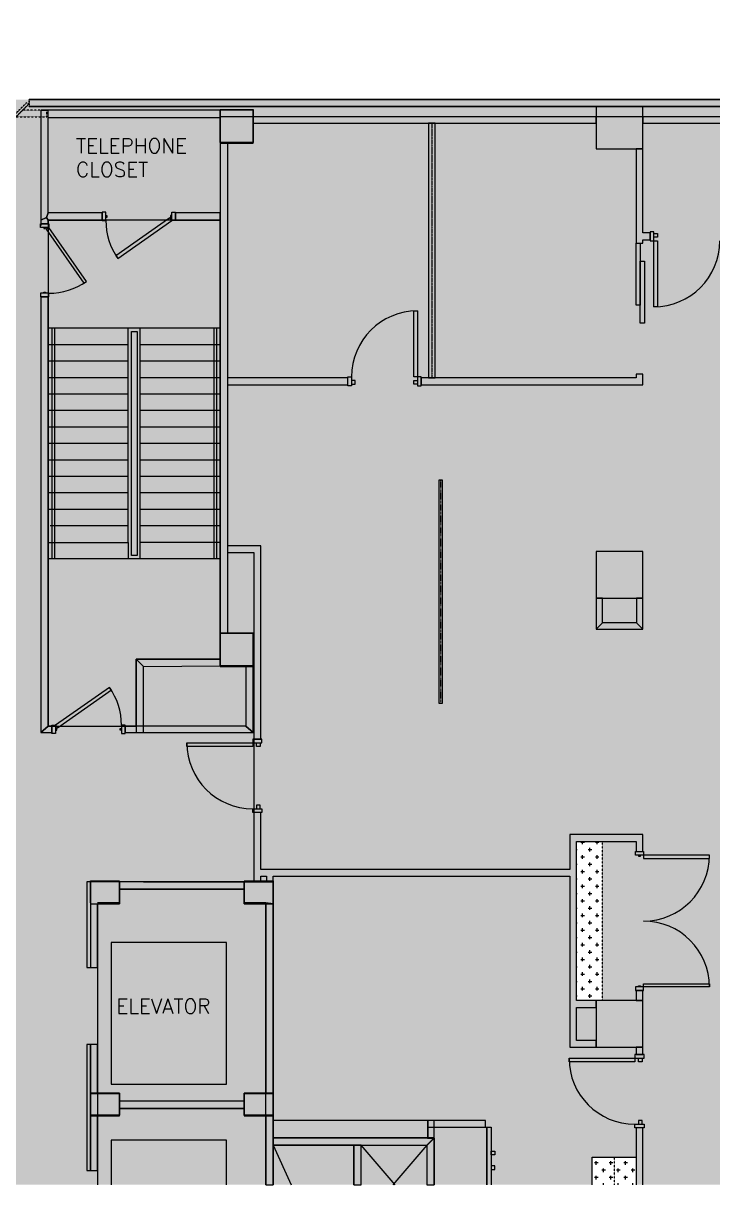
# Model space of a CAD drawing. Header units: inches. Extents: x 628 to 2872, y -380 to 1753.
# Drawn here: x 2174 to 2551, y 665 to 1300 of the extents above; entities that cross this region are included whole.
import ezdxf

# ---------------------------------------------------------------- set-up
doc = ezdxf.new("R2010")
doc.units = ezdxf.units.IN
doc.header["$MEASUREMENT"] = 0
for name, pattern in [('Demolished', [0.1875, 0.125, -0.0625]), ('IMPORT-4694_52_AR$0$FENCELINE2 _2_', [1.16, 0.2, -0.08, 0, -0.08, 0.8, 0]), ('IMPORT-4694_52_AR$0$HIDDEN2 _2_', [0.15, 0.1, -0.05]), ('IMPORT-4694_52_AR$0$HIDDEN4', [0.09375, 0.0625, -0.03125]), ('IMPORT-PHANTOM4 _3_', [0.5, 0.25, -0.05, 0.05, -0.05, 0.05, -0.05])]:
    doc.linetypes.add(name, pattern=pattern)
for name, color, linetype, lineweight in [('4694_52_AR$0$A-Door-Neww', 7, 'Continuous', 9), ('4694_52_AR$0$A-Flor-Appl', 7, 'Continuous', 9), ('4694_52_AR$0$A-Flor-Case-Neww', 7, 'Continuous', 9), ('4694_52_AR$0$A-Flor-Case-Patt', 7, 'Continuous', 9), ('4694_52_AR$0$A-Wall-Demo', 7, 'IMPORT-4694_52_AR$0$HIDDEN4', 9), ('4694_52_AR$0$A-Wall-Exst', 7, 'Continuous', 9), ('4694_52_AR$0$A-Wall-Neww', 7, 'Continuous', 9), ('4694_52_AR$0$A-Wall-Patt', 7, 'Continuous', 9), ('4694_52_BB$0$A-Door-Exst', 7, 'Continuous', 9), ('4694_52_BB$0$A-Wall-Exst', 7, 'Continuous', 9), ('4694_52_BB$0$A-Wall-Patt', 7, 'Continuous', 9), ('4694_52_BB$0$BHT', 7, 'Continuous', 9), ('4694_52_BB$0$BPT', 7, 'Continuous', 9), ('4694_52_BB$0$BTX', 7, 'Continuous', 9), ('4694_52_BB$0$T-DRWG-BLCK__1', 7, 'Continuous', 9), ('9t floor LINKED_dwg', 8, 'Continuous', 9), ('A-DETL-GENF', 92, 'Continuous', 9), ('A-DOOR', 31, 'Demolished', 9), ('A-Hatch', 7, 'Continuous', 9), ('A-Wall-Neww', 7, 'Continuous', 9), ('A-WALL-PATT', 111, 'Continuous', 18), ('I-WALL', 2, 'Continuous', 18)]:
    doc.layers.add(name, color=color, linetype=linetype, lineweight=lineweight)
doc.styles.add('romans', font='romans__.ttf', dxfattribs={"height": 8})

# ---------------------------------------------------------------- blocks, each defined once
blk = doc.blocks.new('9t floor LINKED_dwg_4694_52_AR$0$A$C405A1647-4997612-FIRST FLOOR DEMOLITION')
at = {"layer": '4694_52_AR$0$A-Flor-Appl'}
for p, q in [((36, 2.25), (4.6, 2.25)), ((36, 0), (4.6, 0))]:
    blk.add_line(p, q, dxfattribs=at)
at = {"layer": '4694_52_AR$0$A-Flor-Appl', "flags": 128}
for points in [[(4.6, 31), (36, 31), (36, 2.25)], [(4.6, 2.25), (36, 2.25), (36, 0)]]:
    blk.add_lwpolyline(points, dxfattribs=at)
for points in [[(13, 0), (13, -2), (15, -2), (15, 0)], [(23, 0), (23, -2), (21, -2), (21, 0)]]:
    blk.add_lwpolyline(points, close=True, dxfattribs=at)
blk = doc.blocks.new('9t floor LINKED_dwg_4694_52_BB$0$UNIT0-4997736-FIRST FLOOR DEMOLITION')
at = {"layer": '4694_52_BB$0$T-DRWG-BLCK__1', "flags": 128}
blk.add_lwpolyline([(1127.25, 705), (1143.25, 705), (1143.25, 717), (1127.25, 717)], close=True, dxfattribs=at)
blk = doc.blocks.new('9t floor LINKED_dwg_4694_52_BB$0$UNIT0-4997737-FIRST FLOOR DEMOLITION')
at = {"layer": '4694_52_BB$0$T-DRWG-BLCK__1', "flags": 128}
blk.add_lwpolyline([(1211.25, 705), (1227.25, 705), (1227.25, 717), (1211.25, 717)], close=True, dxfattribs=at)
blk = doc.blocks.new('9t floor LINKED_dwg_4694_52_BB$0$UNIT0-4997738-FIRST FLOOR DEMOLITION')
at = {"layer": '4694_52_BB$0$T-DRWG-BLCK__1', "flags": 128}
blk.add_lwpolyline([(1127.25, 821.00004), (1143.25, 821.00004), (1143.25, 833.00004), (1127.25, 833.00004)], close=True, dxfattribs=at)
blk = doc.blocks.new('9t floor LINKED_dwg_4694_52_BB$0$UNIT0-4997739-FIRST FLOOR DEMOLITION')
at = {"layer": '4694_52_BB$0$T-DRWG-BLCK__1', "flags": 128}
blk.add_lwpolyline([(1211.25, 821.00004), (1227.25, 821.00004), (1227.25, 833.00004), (1211.25, 833.00004)], close=True, dxfattribs=at)
blk = doc.blocks.new('9t floor LINKED_dwg_4694_52_BB$0$UNIT0-4997740-FIRST FLOOR DEMOLITION')
at = {"layer": '4694_52_BB$0$T-DRWG-BLCK__1', "flags": 128}
blk.add_lwpolyline([(1198.24992, 950.56188), (1216.24992, 950.56188), (1216.24992, 968.56238), (1198.24992, 968.56238)], close=True, dxfattribs=at)
blk = doc.blocks.new('9t floor LINKED_dwg_4694_52_BB$0$UNIT0-4997749-FIRST FLOOR DEMOLITION')
at = {"layer": '4694_52_BB$0$T-DRWG-BLCK__1', "flags": 128}
blk.add_lwpolyline([(1198.24992, 1236.56244), (1216.24992, 1236.56244), (1216.24992, 1254.56244), (1198.24992, 1254.56244)], close=True, dxfattribs=at)
blk = doc.blocks.new('9t floor LINKED_dwg_4694_52_BB$0$A$C7A7F779C-4997768-FIRST FLOOR DEMOLITION')
at = {"layer": '4694_52_BB$0$BPT'}
for p, q in [((94.02, 126), (0, 126)), ((2.13, 0.02), (2.13, 125.73)), ((3.63, 0.02), (3.63, 125.73)), ((90.62, 0.02), (90.62, 126.11)), ((92.12, 0.02), (92.12, 126.11)), ((43.75, 117), (0, 117)), ((94.02, 117), (50.12, 117)), ((43.75, 108), (0, 108)), ((94.02, 108), (50.12, 108)), ((43.75, 99), (0, 99)), ((94.02, 99), (50.12, 99)), ((43.75, 90), (0, 90)), ((94.02, 90), (50.12, 90)), ((43.75, 81), (0, 81)), ((94.02, 81), (50.12, 81)), ((43.75, 72), (0, 72)), ((94.02, 72), (50.12, 72)), ((43.75, 63), (0, 63)), ((94.02, 63), (50.12, 63)), ((43.75, 54), (0, 54)), ((94.02, 54), (50.12, 54)), ((43.75, 45), (0, 45)), ((94.02, 45), (50.12, 45)), ((43.75, 36), (0, 36)), ((94.02, 36), (50.12, 36)), ((43.75, 27), (0, 27)), ((94.02, 27), (50.12, 27)), ((43.75, 18), (1, 18)), ((94.02, 18), (50.12, 18)), ((43.75, 9), (43.75, 0.02)), ((94.02, 9), (50.12, 9)), ((94.02, 0), (0, 0))]:
    blk.add_line(p, q, dxfattribs=at)
at = {"layer": '4694_52_BB$0$BPT', "flags": 128}
for points in [[(0, 9), (43.75, 9), (43.75, 125.73)], [(50.12, 125.73), (50.12, 117), (50.12, 0.02)]]:
    blk.add_lwpolyline(points, dxfattribs=at)
blk.add_lwpolyline([(45.51, 124.23), (48.51, 124.23), (48.51, 1.89), (45.51, 1.89)], close=True, dxfattribs=at)
blk = doc.blocks.new('9t floor LINKED_dwg-4848483-FIRST FLOOR DEMOLITION')
at = {"layer": '4694_52_AR$0$A-Flor-Case-Patt'}
h = blk.add_hatch(dxfattribs=at)
h.set_pattern_fill('FP_4', color=256, style=0, pattern_type=2)
h.set_pattern_definition([(0, (1083.134, 0), (4, 4), [2, -6]), (90, (1084.134, -1), (-4, 4), [2, -6])])
h.paths.add_polyline_path([(1407, 768), (1407, 855.02), (1393, 855.02), (1393, 768), (1401.5, 768)], flags=0)
h = blk.add_hatch(dxfattribs=at)
h.set_pattern_fill('FP_3', color=256, style=0, pattern_type=2)
h.set_pattern_definition([(90, (3059.634, -792.25), (-4, 4), [2, -6]), (180, (3060.634, -791.25), (-4, -4), [2, -6])])
h.paths.add_polyline_path([(1425.5, 667.39), (1425.5, 682.5), (1401.5, 682.5), (1401.5, 667.39)], flags=0)
at = {"layer": '4694_52_BB$0$BHT'}
h = blk.add_hatch(color=256, dxfattribs=at)
h.paths.add_polyline_path([(684.25, 987.5), (684.25, 1013), (683.75, 1013), (683.75, 987.5)], flags=0)
h.paths.add_polyline_path([(708.5, 987.5), (709.25, 987.5), (709.25, 1013), (688, 1013), (688, 987.5), (704.75, 987.5), (704.75, 990.05), (708.5, 990.05), (708.5, 988.25)], flags=0)
h.paths.add_polyline_path([(1403.75, 988), (1429.25, 988), (1429.25, 1013.5), (1403.75, 1013.5)], flags=0)
h.paths.add_polyline_path([(708.5, 1233), (708.5, 1258.5), (683.75, 1258.5), (683.75, 1233), (705, 1233)], flags=0)
h.paths.add_polyline_path([(1403.75, 1233.5), (1429.25, 1233.5), (1429.25, 1256.67), (1403.75, 1256.67)], flags=0)
h.paths.add_polyline_path([(1426.75, 1497.5), (1426.75, 1523), (1403.75, 1523), (1403.75, 1497.5)], flags=0)
h.paths.add_polyline_path([(1189.25, 1497.5), (1189.25, 1523), (1188.5, 1523), (1188.5, 1497.5)], flags=0)
h.paths.add_polyline_path([(949.25, 1497.5), (949.25, 1498.61), (923.75, 1498.61), (923.75, 1497.5), (948.5, 1497.5)], flags=0)
h.paths.add_polyline_path([(1163.75, 1497.5), (1184.75, 1497.5), (1184.75, 1523), (1163.75, 1523), (1163.75, 1500.17)], flags=0)
h.paths.add_polyline_path([(686.5, 1497.5), (708.5, 1497.5), (708.5, 1523), (683.75, 1523), (683.75, 1500.05), (686.5, 1500.05)], flags=0)
h.paths.add_polyline_path([(923.75, 1502.36), (949.25, 1502.36), (949.25, 1522.05), (948.5, 1522.05), (948.5, 1523), (923.75, 1523)], flags=0)
h = blk.add_hatch(color=256, dxfattribs=at)
h.paths.add_polyline_path([(891.25, 911.3), (891.25, 914.56), (953.53, 914.56), (953.53, 927.72), (971.53, 927.72), (971.53, 914.56), (1014.25, 914.56), (1014.25, 950.56), (1010.25, 950.56), (1010.25, 918.56), (975.53, 918.56), (975.53, 966.56), (1002.25, 966.56), (1002.25, 969), (1014.25, 969), (1014.25, 1037.1), (1010.25, 1037.1), (1010.25, 970.56), (971.53, 970.56), (971.53, 946.56), (887.87, 946.56), (887.87, 945.11), (876.25, 945.11), (876.25, 942.56), (971.53, 942.56), (971.53, 938.56), (876.25, 938.56), (876.25, 934.56), (887.25, 934.56), (887.25, 913.84), (890.25, 913.84), (890.25, 911.3)], flags=0)
h.paths.add_polyline_path([(891.25, 918.56), (891.25, 934.56), (971.53, 934.56), (971.53, 931.72), (949.53, 931.72), (949.53, 918.56), (918.62, 918.56)], flags=0)
h.paths.add_polyline_path([(816.25, 934.56), (858.25, 934.56), (858.25, 938.56), (820.25, 938.56), (820.25, 942.56), (858.25, 942.56), (858.25, 945.11), (816.25, 945.11), (816.25, 936.73)], flags=0)
h.paths.add_polyline_path([(816.6, 948.86), (820.25, 948.86), (820.25, 1080.56), (964.25, 1080.56), (964.25, 1018.56), (968.25, 1018.56), (968.25, 1076.56), (1010.25, 1076.56), (1010.25, 1073.1), (1014.25, 1073.1), (1014.25, 1109.59), (1010.25, 1109.59), (1010.25, 1106.56), (968.25, 1106.56), (968.25, 1161.64), (964.25, 1161.64), (964.25, 1102.56), (876.25, 1102.56), (876.25, 1098.56), (964.25, 1098.56), (964.25, 1084.56), (820.25, 1084.56), (820.25, 1098.56), (858.25, 1098.56), (858.25, 1102.56), (820.25, 1102.56), (820.25, 1232.56), (921.28, 1232.56), (921.28, 1208.56), (943.28, 1208.56), (943.28, 1250.56), (1002.25, 1250.56), (1002.25, 1219), (1014.25, 1219), (1014.25, 1254.56), (858.25, 1254.56), (858.25, 1243), (876.25, 1243), (876.25, 1250.56), (939.28, 1250.56), (939.28, 1212.56), (925.28, 1212.56), (925.28, 1236.56), (820.25, 1236.56), (820.25, 1250.56), (858.25, 1250.56), (858.25, 1254.56), (816.25, 1254.56), (816.25, 948.86)], flags=0)
h.paths.add_polyline_path([(1202.25, 951), (1216.25, 951), (1216.25, 968.56), (1198.25, 968.56), (1198.25, 951)], flags=0)
h.paths.add_polyline_path([(1198.25, 969), (1202.25, 969), (1202.25, 1236.56), (1198.25, 1236.56), (1198.25, 1198.56), (1171.72, 1198.56), (1171.72, 1194.56), (1198.25, 1194.56), (1198.25, 981.34)], flags=0)
h.paths.add_polyline_path([(997.73, 1080.56), (968.25, 1080.56), (968.25, 1102.56), (1010.25, 1102.56), (1010.25, 1080.56)], flags=0)
h.paths.add_polyline_path([(1014.25, 1145.59), (1014.25, 1218.56), (1010.25, 1218.56), (1010.25, 1145.59)], flags=0)
h.paths.add_polyline_path([(1104.25, 1191.56), (1104.25, 1194.56), (1135.72, 1194.56), (1135.72, 1198.56), (1104.25, 1198.56), (1104.25, 1250.56), (1198.25, 1250.56), (1198.25, 1237), (1216.25, 1237), (1216.25, 1254.56), (1100.25, 1254.56), (1100.25, 1191.56)], flags=0)
for points in [[(1152.25, 914.56), (1156.25, 914.56), (1156.25, 950.56), (1152.25, 954.56), (1152.25, 923)], [(1156.25, 950.56), (1198.25, 951), (1198.25, 954.56), (1152.25, 954.56)], [(1227.25, 717.44), (1227.25, 821), (1223.25, 821.44), (1223.25, 717.44)], [(1127.25, 675.14), (1127.25, 744.12), (1125.25, 744.12), (1125.25, 675.14)], [(1131.25, 717), (1131.25, 744.12), (1127.25, 744.12), (1127.25, 717.44)], [(1143.25, 705), (1143.25, 717.44), (1127.25, 717.44), (1127.25, 705.44)], [(1227.25, 705), (1227.25, 717.44), (1211.25, 717.44), (1211.25, 705)], [(1211.25, 709), (1211.25, 713), (1143.25, 713), (1143.25, 709)], [(1131.25, 675.14), (1131.25, 705), (1127.25, 705), (1127.25, 675.14)], [(1227.25, 667.39), (1227.25, 705), (1223.25, 705), (1223.25, 667.39)], [(1311.25, 689.07), (1315.25, 693.07), (1227.25, 693.07), (1227.25, 689.07)], [(1315.25, 667.39), (1315.25, 692.86), (1311.25, 688.86), (1311.25, 667.39)], [(1275.25, 667.39), (1275.25, 689.07), (1271.25, 689.07), (1271.25, 667.39)]]:
    blk.add_hatch(color=256, dxfattribs=at).paths.add_polyline_path(points, flags=0)
h = blk.add_hatch(color=256, dxfattribs=at)
h.paths.add_polyline_path([(1273.32, 667.39), (1275.25, 667.39), (1275.25, 689.07), (1311.25, 689.07), (1311.25, 667.39), (1315.25, 667.39), (1315.25, 693.07), (1227.25, 693.07), (1227.25, 705), (1223.25, 705), (1223.25, 667.39), (1227.25, 667.39), (1227.25, 689.07), (1271.25, 689.07), (1271.25, 667.39)], flags=0)
h.paths.add_polyline_path([(807.25, 667.39), (811.25, 667.39), (811.25, 694.57), (887.25, 694.57), (887.25, 667.39), (891.25, 667.39), (891.25, 705), (887.25, 705), (887.25, 698.57), (807.25, 698.57), (807.25, 694.36)], flags=0)
h.paths.add_polyline_path([(1131.25, 675.14), (1131.25, 705), (1127.25, 705), (1127.25, 675.14)], flags=0)
h.paths.add_polyline_path([(983.25, 675.14), (987.25, 675.14), (987.25, 705), (983.25, 705)], flags=0)
h.paths.add_polyline_path([(971.25, 705.44), (987.25, 705.44), (987.25, 717), (913.13, 717), (913.13, 789.61), (983.25, 789.61), (983.25, 786.11), (987.25, 786.11), (987.25, 833), (983.25, 833), (983.25, 819.1), (963.13, 819.1), (963.13, 833), (947.63, 833), (947.63, 829), (959.13, 829), (959.13, 815.1), (983.25, 815.1), (983.25, 793.61), (891.25, 793.61), (891.25, 797), (887.25, 797), (887.25, 717.44), (891.25, 717.44), (891.25, 789.61), (909.13, 789.61), (909.13, 717), (903.25, 717), (903.25, 713), (971.25, 713)], flags=0)
h.paths.add_polyline_path([(1143.25, 705.44), (1143.25, 717), (1127.25, 717), (1127.25, 705.44), (1131.25, 705.44)], flags=0)
h.paths.add_polyline_path([(1223.25, 705.44), (1227.25, 705.44), (1227.25, 717), (1211.25, 717), (1211.25, 713), (1143.25, 713), (1143.25, 709), (1211.25, 709), (1211.25, 705.44), (1216.25, 705.44)], flags=0)
h.paths.add_polyline_path([(887.87, 705.44), (903.25, 705.44), (903.25, 717), (887.25, 717), (887.25, 705.44)], flags=0)
h.paths.add_polyline_path([(1223.25, 717.44), (1227.25, 717.44), (1227.25, 833), (1211.25, 833), (1211.25, 821), (1223.25, 821), (1223.25, 761.38)], flags=0)
h.paths.add_polyline_path([(983.25, 717.44), (987.25, 717.44), (987.25, 744.11), (983.25, 744.11)], flags=0)
h.paths.add_polyline_path([(1127.25, 717.44), (1131.25, 717.44), (1131.25, 744.12), (1127.25, 744.12)], flags=0)
h.paths.add_polyline_path([(1127.25, 786.11), (1131.25, 786.11), (1131.25, 821), (1143.25, 821), (1143.25, 833), (1127.25, 833), (1127.25, 816.61)], flags=0)
h.paths.add_polyline_path([(887.87, 797.44), (899.25, 797.44), (899.25, 829), (911.63, 829), (911.63, 833), (887.25, 833), (887.25, 797.44)], flags=0)
h.paths.add_polyline_path([(887.25, 833.44), (891.25, 833.44), (891.25, 839.74), (887.25, 839.74)], flags=0)
at = {"lineweight": 9}
for p, q in [((1227.25, 667.39), (1227.25, 689.07)), ((1275.25, 667.39), (1275.25, 689.07))]:
    blk.add_line(p, q, dxfattribs=at)
at = {"lineweight": 9, "flags": 128}
blk.add_lwpolyline([(1198.25, 1194.56), (1104.25, 1194.56), (1104.25, 918.06), (1152.25, 918.06), (1152.25, 954.56), (1198.25, 954.56)], close=True, dxfattribs=at)
for points in [[(1211.25, 829), (1143.25, 829), (1143.25, 821), (1131.25, 821), (1131.25, 667.39)], [(1223.25, 667.39), (1223.25, 821), (1211.25, 821), (1211.25, 829)], [(1227.25, 689.07), (1271.25, 689.07), (1271.25, 667.39)], [(1275.25, 689.07), (1311.25, 689.07), (1311.25, 667.39)]]:
    blk.add_lwpolyline(points, dxfattribs=at)
at = {"layer": '4694_52_AR$0$A-Door-Neww', "flags": 128}
for points in [[(1435.25, 1188.2), (1433.25, 1188.2), (1433.25, 1183.2), (1435.25, 1183.2)], [(1435.25, 1187.2), (1437.25, 1187.2), (1437.25, 1185.2), (1435.25, 1185.2)], [(1425.5, 1182), (1427.77, 1182), (1427.77, 1148), (1425.5, 1148)], [(1435.25, 1183.2), (1437.25, 1183.2), (1437.25, 1147.2), (1435.25, 1147.2)], [(1427.77, 1172.2), (1430.04, 1172.2), (1430.04, 1138.2), (1427.77, 1138.2)], [(1306, 1108.95), (1304, 1108.95), (1304, 1144.95), (1306, 1144.95)], [(1270, 1103.95), (1268, 1103.95), (1268, 1108.95), (1270, 1108.95)], [(1270, 1104.95), (1272, 1104.95), (1272, 1106.95), (1270, 1106.95)], [(1306, 1104.95), (1304, 1104.95), (1304, 1106.95), (1306, 1106.95)], [(1306, 1103.95), (1308, 1103.95), (1308, 1108.95), (1306, 1108.95)], [(1216.05, 908.87), (1216.05, 906.87), (1180.05, 906.87), (1180.05, 908.87)], [(1221.05, 908.87), (1221.05, 910.87), (1216.05, 910.87), (1216.05, 908.87)], [(1220.05, 908.87), (1220.05, 906.87), (1218.05, 906.87), (1218.05, 908.87)], [(1221.05, 872.87), (1221.05, 870.87), (1216.05, 870.87), (1216.05, 872.87)], [(1220.05, 872.87), (1220.05, 874.87), (1218.05, 874.87), (1218.05, 872.87)], [(1425.12, 847.51), (1425.12, 849.51), (1429.62, 849.51), (1429.62, 847.51)], [(1426.87, 847.51), (1426.87, 846.88), (1427.87, 846.88), (1427.87, 847.51)], [(1429.62, 847.51), (1429.62, 845.76), (1465.62, 845.76), (1465.62, 847.51)], [(1425.12, 775.51), (1425.12, 773.51), (1429.62, 773.51), (1429.62, 775.51)], [(1426.87, 775.51), (1426.87, 776.13), (1427.87, 776.13), (1427.87, 775.51)], [(1429.62, 775.51), (1429.62, 777.26), (1465.62, 777.26), (1465.62, 775.51)], [(1424.87, 736.5), (1424.87, 734.5), (1388.87, 734.5), (1388.87, 736.5)], [(1429.87, 736.5), (1429.87, 738.5), (1424.87, 738.5), (1424.87, 736.5)], [(1428.87, 736.5), (1428.87, 734.5), (1426.87, 734.5), (1426.87, 736.5)], [(1429.87, 700.5), (1429.87, 698.5), (1424.87, 698.5), (1424.87, 700.5)], [(1428.87, 700.5), (1428.87, 702.5), (1426.87, 702.5), (1426.87, 700.5)]]:
    blk.add_lwpolyline(points, close=True, dxfattribs=at)
at = {"layer": '4694_52_AR$0$A-Door-Neww'}
for centre, start, end in [((1435.25, 1183.2), 270, 360), ((1306, 1108.95), 90, 180), ((1216.05, 908.87), 180, 270), ((1429.62, 847.51), 270, 0), ((1429.62, 775.51), 0, 90), ((1424.87, 736.5), 180, 270)]:
    blk.add_arc(centre, 36, start, end, dxfattribs=at)
at = {"layer": '4694_52_AR$0$A-Flor-Case-Neww', "linetype": 'IMPORT-4694_52_AR$0$HIDDEN2 _2_'}
blk.add_line((1413.5, 682.5), (1413.5, 667.39), dxfattribs=at)
at = {"layer": '4694_52_AR$0$A-Flor-Case-Neww', "linetype": 'IMPORT-4694_52_AR$0$HIDDEN2 _2_', "flags": 128}
blk.add_lwpolyline([(1393, 768), (1393, 855.02), (1407, 855.02), (1407, 768)], close=True, dxfattribs=at)
at = {"layer": '4694_52_AR$0$A-Flor-Case-Neww', "flags": 128}
blk.add_lwpolyline([(1401.5, 667.39), (1401.5, 682.5), (1425.5, 682.5), (1425.5, 667.39)], dxfattribs=at)
at = {"layer": '4694_52_AR$0$A-Wall-Demo', "flags": 128}
blk.add_lwpolyline([(1086.7, 1251.06), (1103.52, 1251.06), (1103.52, 1254.56), (1090.2, 1254.56)], dxfattribs=at)
at = {"layer": '4694_52_AR$0$A-Wall-Exst', "flags": 128}
for points in [[(1216.25, 1251.07), (1216.25, 1247.57), (1403.75, 1247.57), (1403.75, 1251.07)], [(1429.25, 1251.07), (1429.25, 1247.57), (1649.49, 1247.57), (1649.49, 1251.07)]]:
    blk.add_lwpolyline(points, close=True, dxfattribs=at)
blk.add_lwpolyline([(1311.75, 693.07), (1311.75, 702.54), (1227.25, 702.54), (1227.25, 693.07), (1311.75, 693.07)], dxfattribs=at)
at = {"layer": '4694_52_AR$0$A-Wall-Neww'}
blk.add_line((1429.25, 667.39), (1429.25, 698.5), dxfattribs=at)
at = {"layer": '4694_52_AR$0$A-Wall-Neww', "flags": 128}
for points in [[(1315.75, 1247.57), (1312, 1247.57), (1312, 1108.32), (1315.75, 1108.32)], [(1429.25, 1187.57), (1429.25, 1233.5), (1425.5, 1233.5), (1425.5, 1187.57), (1425.5, 1182), (1429.25, 1182), (1429.25, 1183.82), (1433.25, 1183.82), (1433.25, 1187.57)], [(1202.25, 1108.32), (1202.25, 1104.57), (1268, 1104.57), (1268, 1108.32)], [(1308, 1108.32), (1308, 1104.57), (1429.25, 1104.57), (1429.25, 1110.32), (1425.5, 1110.32), (1425.5, 1108.32)], [(1202.25, 1016.57), (1202.25, 1012.82), (1216.68, 1012.82), (1216.68, 910.87), (1220.43, 910.87), (1220.43, 1016.57)], [(1425.5, 768), (1429.25, 768), (1429.25, 773.51), (1425.5, 773.51)], [(1429.25, 742.5), (1425.5, 742.5), (1425.5, 738.5), (1429.25, 738.5)], [(1311.5, 692.86), (1315.25, 692.86), (1315.25, 702.54), (1311.5, 702.54)], [(1311.75, 702.54), (1311.75, 698.79), (1343.25, 698.79), (1343.25, 702.54)]]:
    blk.add_lwpolyline(points, close=True, dxfattribs=at)
for points in [[(1220.43, 870.87), (1216.68, 870.87), (1216.68, 836), (1216.68, 833.44), (1220.43, 833.44), (1220.43, 836), (1223.5, 836), (1223.5, 833.44)], [(1403.75, 764.25), (1403.75, 768), (1393, 768), (1393, 836), (1393, 855.02), (1425.5, 855.02), (1425.5, 849.51), (1429.25, 849.51), (1429.25, 858.77), (1389.25, 858.77), (1389.25, 839.75), (1227.25, 839.75), (1220.43, 839.75), (1220.43, 870.87)], [(1223.5, 833.44), (1227.25, 833.44), (1227.25, 836), (1389.25, 836), (1389.25, 768), (1389.25, 742.5), (1403.75, 742.5), (1403.75, 746.25), (1393, 746.25), (1393, 764.25), (1403.75, 764.25)], [(1429.25, 698.5), (1425.5, 698.5), (1425.5, 667.39)]]:
    blk.add_lwpolyline(points, dxfattribs=at)
at = {"layer": '4694_52_AR$0$A-Wall-Patt'}
for p, q in [((1216.25, 1247.57), (1216.25, 1251.07)), ((1403.75, 1251.07), (1403.75, 1247.57)), ((1429.25, 1247.57), (1429.25, 1251.07)), ((1227.25, 693.07), (1227.25, 702.54)), ((1311.75, 702.54), (1311.75, 693.07))]:
    blk.add_line(p, q, dxfattribs=at)
at = {"layer": '4694_52_AR$0$A-Wall-Patt', "linetype": 'IMPORT-4694_52_AR$0$FENCELINE2 _2_'}
blk.add_line((1313.87, 1247.57), (1313.87, 1108.32), dxfattribs=at)
at = {"layer": '4694_52_BB$0$A-Door-Exst', "flags": 128}
for points in [[(1135.72, 1198.81), (1133.72, 1198.81), (1133.72, 1194.31), (1135.72, 1194.31)], [(1135.72, 1197.06), (1136.35, 1197.06), (1136.35, 1196.06), (1135.72, 1196.06)], [(1171.72, 1194.31), (1170.72, 1195.75), (1141.23, 1175.1), (1142.24, 1173.66)], [(1171.72, 1197.06), (1171.1, 1197.06), (1171.1, 1196.06), (1171.72, 1196.06)], [(1171.72, 1198.81), (1173.72, 1198.81), (1173.72, 1194.31), (1171.72, 1194.31)], [(1100, 1190.56), (1100, 1192.56), (1104.5, 1192.56), (1104.5, 1190.56)], [(1101.75, 1190.56), (1101.75, 1189.94), (1102.75, 1189.94), (1102.75, 1190.56)], [(1104.5, 1190.56), (1103.07, 1189.56), (1123.72, 1160.07), (1125.15, 1161.07)], [(1100, 1154.56), (1100, 1152.56), (1104.5, 1152.56), (1104.5, 1154.56)], [(1101.75, 1154.56), (1101.75, 1155.19), (1102.75, 1155.19), (1102.75, 1154.56)], [(1108.25, 918.56), (1109.25, 917.13), (1138.74, 937.78), (1137.74, 939.21)], [(1108.25, 914.06), (1106.25, 914.06), (1106.25, 918.56), (1108.25, 918.56)], [(1108.25, 915.81), (1108.88, 915.81), (1108.88, 916.81), (1108.25, 916.81)], [(1144.25, 915.81), (1143.63, 915.81), (1143.63, 916.81), (1144.25, 916.81)], [(1144.25, 914.06), (1146.25, 914.06), (1146.25, 918.56), (1144.25, 918.56)]]:
    blk.add_lwpolyline(points, close=True, dxfattribs=at)
at = {"layer": '4694_52_BB$0$A-Door-Exst'}
for centre, start, end in [((1171.72, 1194.31), 180, 215), ((1104.5, 1190.56), 270, 305), ((1108.25, 918.56), 0, 35)]:
    blk.add_arc(centre, 36, start, end, dxfattribs=at)
at = {"layer": '4694_52_BB$0$A-Wall-Exst', "flags": 128}
for points in [[(1104.25, 1198.56), (1104.25, 1254.56), (1100.25, 1254.56), (1100.25, 1194.56), (1100.25, 1192.56), (1104.25, 1192.56), (1104.25, 1194.56), (1133.72, 1194.56), (1133.72, 1198.56)], [(1173.72, 1198.56), (1173.72, 1194.56), (1198.25, 1194.56), (1198.25, 1198.56)], [(1104.25, 1152.56), (1100.25, 1152.56), (1100.25, 914.56), (1106.25, 914.56), (1106.25, 918.06), (1104.25, 918.06)], [(1403.75, 971), (1429.25, 971), (1429.25, 988), (1425.75, 988), (1425.75, 974.5), (1407.25, 974.5), (1407.25, 988), (1403.75, 988)], [(1146.25, 918.06), (1146.25, 914.56), (1216.25, 914.56), (1216.25, 950.56), (1212.25, 950.56), (1212.25, 918.06)], [(1143.25, 833), (1143.25, 829), (1211.25, 829), (1211.25, 833)]]:
    blk.add_lwpolyline(points, close=True, dxfattribs=at)
at = {"layer": '4694_52_BB$0$A-Wall-Patt'}
for p, q in [((1173.72, 1194.56), (1173.72, 1198.56)), ((1198.25, 1198.56), (1198.25, 1194.56)), ((1100.25, 1152.56), (1104.25, 1152.56)), ((1403.75, 988), (1407.25, 988)), ((1425.75, 988), (1429.25, 988)), ((1212.25, 950.56), (1216.25, 950.56)), ((1106.25, 918.06), (1106.25, 914.56)), ((1146.25, 914.56), (1146.25, 918.06)), ((1143.25, 829), (1143.25, 833)), ((1211.25, 833), (1211.25, 829))]:
    blk.add_line(p, q, dxfattribs=at)
at = {"layer": '4694_52_BB$0$A-Wall-Patt', "flags": 128}
for points in [[(1100.25, 1254.56), (1103.25, 1254.56), (1104.25, 1254.56)], [(1133.72, 1198.56), (1133.72, 1195.9), (1133.72, 1194.56)], [(1104.25, 1192.56), (1103.25, 1192.56), (1100.25, 1192.56)]]:
    blk.add_lwpolyline(points, dxfattribs=at)
for points in [[(1103.25, 1195.9), (1100.25, 1194.56), (1103.25, 1195.9), (1104.25, 1198.56), (1103.25, 1195.9), (1104.25, 1194.56)], [(1403.75, 971), (1407.25, 974.5)], [(1429.25, 971), (1425.75, 974.5)], [(1100.25, 914.56), (1104.25, 918.06)], [(1216.25, 914.56), (1212.25, 918.06)]]:
    blk.add_lwpolyline(points, close=True, dxfattribs=at)
at = {"layer": '4694_52_BB$0$BHT'}
for p, q in [((1156.25, 950.56), (1152.25, 954.56)), ((1152.25, 954.56), (1152.25, 923)), ((1198.25, 954.56), (1152.25, 954.56)), ((1152.25, 954.56), (1156.25, 950.56)), ((1198.25, 951), (1198.25, 954.56)), ((1156.25, 950.56), (1198.25, 951)), ((1156.25, 914.56), (1156.25, 950.56)), ((1152.25, 923), (1152.25, 914.56)), ((1152.25, 914.56), (1156.25, 914.56)), ((1227.25, 821), (1223.25, 821.44)), ((1223.25, 821.44), (1223.25, 717.44)), ((1227.25, 717.44), (1227.25, 821)), ((1127.25, 744.12), (1125.25, 744.12)), ((1125.25, 744.12), (1125.25, 675.14)), ((1127.25, 675.14), (1127.25, 744.12)), ((1131.25, 744.12), (1127.25, 744.12)), ((1127.25, 744.12), (1127.25, 717.44)), ((1131.25, 717), (1131.25, 744.12)), ((1143.25, 717.44), (1127.25, 717.44)), ((1127.25, 717.44), (1127.25, 705.44)), ((1127.25, 717.44), (1131.25, 717)), ((1143.25, 705), (1143.25, 717.44)), ((1227.25, 717.44), (1211.25, 717.44)), ((1211.25, 717.44), (1211.25, 705)), ((1223.25, 717.44), (1227.25, 717.44)), ((1227.25, 705), (1227.25, 717.44)), ((1211.25, 713), (1143.25, 713)), ((1143.25, 713), (1143.25, 709)), ((1211.25, 709), (1211.25, 713)), ((1127.25, 705.44), (1143.25, 705)), ((1131.25, 705), (1127.25, 705)), ((1127.25, 705), (1127.25, 675.14)), ((1131.25, 675.14), (1131.25, 705)), ((1143.25, 709), (1211.25, 709)), ((1211.25, 705), (1227.25, 705)), ((1227.25, 705), (1223.25, 705)), ((1223.25, 705), (1223.25, 667.39)), ((1227.25, 667.39), (1227.25, 705)), ((1315.25, 693.07), (1227.25, 693.07)), ((1227.25, 693.07), (1227.25, 689.07)), ((1311.25, 689.07), (1315.25, 693.07)), ((1315.25, 692.86), (1311.25, 688.86)), ((1315.25, 667.39), (1315.25, 692.86)), ((1227.25, 689.07), (1311.25, 689.07)), ((1275.25, 689.07), (1271.25, 689.07)), ((1271.25, 689.07), (1271.25, 667.39)), ((1275.25, 667.39), (1275.25, 689.07)), ((1311.25, 688.86), (1311.25, 667.39)), ((1125.25, 675.14), (1127.25, 675.14)), ((1127.25, 675.14), (1131.25, 675.14)), ((1223.25, 667.39), (1227.25, 667.39)), ((1271.25, 667.39), (1275.25, 667.39)), ((1311.25, 667.39), (1315.25, 667.39))]:
    blk.add_line(p, q, dxfattribs=at)
at = {"layer": '4694_52_BB$0$BPT'}
for p, q in [((1100.25, 1254.56), (1100.25, 1254.56)), ((1104.25, 1250.56), (1198.25, 1250.56)), ((1403.75, 1256.67), (1403.75, 1233.5)), ((1198.25, 1236.56), (1198.25, 1198.56)), ((1202.25, 1236.56), (1202.25, 968.56)), ((1198.25, 1194.56), (1198.25, 968.56)), ((1156.25, 914.56), (1156.25, 950.56)), ((1127.25, 833), (1127.25, 786.11)), ((1223.25, 821), (1223.25, 717)), ((1127.25, 744.12), (1127.25, 675.14)), ((1211.25, 713), (1143.25, 713)), ((1211.25, 709), (1143.25, 709)), ((1223.25, 705), (1223.25, 667.39)), ((1315.25, 667.39), (1315.25, 692.86)), ((1227.25, 689.07), (1227.25, 667.39)), ((1271.25, 667.39), (1271.25, 689.07)), ((1293.84, 667.39), (1275.25, 689.07)), ((1311.25, 688.86), (1311.25, 667.39))]:
    blk.add_line(p, q, dxfattribs=at)
at = {"layer": '4694_52_BB$0$BPT', "flags": 128}
for points in [[(1202.25, 1254.56), (1100.25, 1254.56), (1100.25, 1191.56)], [(1403.75, 1233.5), (1429.25, 1233.5), (1429.25, 1256.67)], [(1152.25, 918.56), (1152.25, 954.56), (1198.25, 954.56)], [(1152.25, 833), (1125.25, 833), (1125.25, 786.11), (1131.25, 786.11), (1131.25, 821)], [(1127.25, 821.44), (1127.25, 833.44), (1143.25, 833.44)], [(1156.25, 833), (1227.25, 833), (1227.25, 693.07), (1315.25, 693.07)], [(1211.25, 833.44), (1227.25, 833.44), (1227.25, 821.44)], [(1143.25, 829.44), (1143.25, 821.44), (1131.25, 821.44)], [(1223.25, 821.44), (1211.25, 821.44), (1211.25, 829.44)], [(1131.25, 717), (1131.25, 744.12), (1125.25, 744.12), (1125.25, 675.14), (1131.25, 675.14), (1131.25, 705)], [(1201.62, 667.39), (1201.62, 691.81), (1138.62, 691.81), (1138.62, 667.39)], [(1271.25, 689.07), (1227.25, 689.07), (1236.94, 667.39)], [(1275.25, 667.39), (1275.25, 689.07), (1311.25, 689.07), (1292.66, 667.39)]]:
    blk.add_lwpolyline(points, dxfattribs=at)
for points in [[(1198.25, 1255), (1216.25, 1255), (1216.25, 1237), (1198.25, 1237)], [(1403.75, 988), (1429.25, 988), (1429.25, 1013.5), (1403.75, 1013.5)], [(1216.25, 951), (1198.25, 951), (1198.25, 969), (1216.25, 969)], [(1201.62, 722.3), (1201.62, 799.78), (1138.62, 799.78), (1138.62, 722.3)], [(1403.75, 742.5), (1429.25, 742.5), (1429.25, 768), (1403.75, 768)], [(1127.25, 705.44), (1127.25, 717.44), (1143.25, 717.44), (1143.25, 705.44)], [(1227.25, 705.44), (1211.25, 705.44), (1211.25, 717.44), (1227.25, 717.44)]]:
    blk.add_lwpolyline(points, close=True, dxfattribs=at)
at = {"layer": 'A-Hatch', "flags": 128}
blk.add_lwpolyline([(1649.49, 1251.07), (1198.25, 1251.07), (1198.25, 954.56), (1152.25, 954.56), (1152.25, 914.56), (1216.68, 914.56), (1216.68, 833), (1227.25, 833), (1227.25, 693.07), (1315.25, 692.86), (1315.25, 667.39)], dxfattribs=at)
at = {"layer": 'A-Wall-Neww', "flags": 128}
blk.add_lwpolyline([(1317.75, 930.5), (1319.75, 930.5), (1319.75, 1052.5), (1317.75, 1052.5)], close=True, dxfattribs=at)
at = {"layer": 'A-WALL-PATT', "color": 7, "linetype": 'IMPORT-PHANTOM4 _3_', "lineweight": 9}
blk.add_line((1318.75, 930.5), (1318.75, 1052.5), dxfattribs=at)
for name, p in [('9t floor LINKED_dwg_4694_52_BB$0$UNIT0-4997749-FIRST FLOOR DEMOLITION', (0, 0)), ('9t floor LINKED_dwg_4694_52_BB$0$A$C7A7F779C-4997768-FIRST FLOOR DEMOLITION', (1104.25, 1009.44)), ('9t floor LINKED_dwg_4694_52_BB$0$UNIT0-4997740-FIRST FLOOR DEMOLITION', (0, 0)), ('9t floor LINKED_dwg_4694_52_BB$0$UNIT0-4997738-FIRST FLOOR DEMOLITION', (0, 0)), ('9t floor LINKED_dwg_4694_52_BB$0$UNIT0-4997739-FIRST FLOOR DEMOLITION', (0, 0)), ('9t floor LINKED_dwg_4694_52_BB$0$UNIT0-4997736-FIRST FLOOR DEMOLITION', (0, 0)), ('9t floor LINKED_dwg_4694_52_BB$0$UNIT0-4997737-FIRST FLOOR DEMOLITION', (0, 0))]:
    blk.add_blockref(name, p)
at = {"rotation": 89.99999999999999}
blk.add_blockref('9t floor LINKED_dwg_4694_52_AR$0$A$C405A1647-4997612-FIRST FLOOR DEMOLITION', (1346.25, 662.79), dxfattribs=at)
at = {"layer": '4694_52_BB$0$BTX', "char_height": 8, "attachment_point": 1, "line_spacing_factor": 0.964689, "style": 'romans'}
for s, insert, width in [('TELEPHONE', (1119.43, 1239.2), 80.9596), ('CLOSET', (1119.43, 1226.24), 53.9731), ('ELEVATOR', (1141.49, 768.95), 68.2319)]:
    blk.add_mtext(s, dxfattribs=dict(at, insert=insert, width=width))
blk = doc.blocks.new('Double Glass - Type 1-4921343-FIRST FLOOR DEMOLITION')
at = {"layer": 'A-DOOR', "color": 250, "lineweight": 30}
for p, q in [((-31.1, 0.2), (-32.07, -0.78)), ((-5.64, -25.26), (-31.1, 0.2)), ((13.63, -25.26), (39.08, 0.2)), ((39.08, 0.2), (40.06, -0.78)), ((-32.07, -0.78), (-6.61, -26.23)), ((40.06, -0.78), (14.6, -26.23)), ((-6.61, -26.23), (-5.64, -25.26)), ((14.6, -26.23), (13.63, -25.26))]:
    blk.add_line(p, q, dxfattribs=at)
at = {"layer": 'A-DOOR', "color": 7}
for centre, start, end in [((-32.07, -0.78), 315, 0.5), ((40.06, -0.78), 179.5, 225)]:
    blk.add_arc(centre, 36, start, end, dxfattribs=at)

msp = doc.modelspace()

# ---------------------------------------------------------------- hatches: boundary and pattern name
at = {"layer": 'A-DETL-GENF'}
h = msp.add_hatch(color=254, dxfattribs=at)
h.paths.add_polyline_path([(1480.8, 664.84), (1891.13, 664.84), (1891.13, 696.03), (1971.13, 696.03), (1971.13, 702.45), (1975.13, 702.45), (1975.13, 664.84), (2307.13, 664.84), (2307.13, 702.45), (2311.13, 702.45), (2311.13, 690.53), (2399.13, 690.53), (2399.13, 664.84), (2485.38, 664.84), (2485.38, 679.95), (2509.38, 679.95), (2509.38, 664.84), (2872.02, 664.84), (2872.02, 893.5), (2755.13, 893.5), (2755.13, 1257.87), (2746.38, 1257.87), (2746.38, 1254.12), (2513.13, 1254.12), (2513.13, 1230.95), (2487.63, 1230.95), (2487.63, 1254.12), (2185.26, 1254.12), (2185.26, 1257.87), (2097.38, 1257.87), (2097.38, 1254.12), (1899.38, 1254.12), (1899.38, 946.31), (1900.13, 946.31), (1900.13, 1252.01), (1942.13, 1252.01), (1942.13, 1248.01), (1904.13, 1248.01), (1904.13, 1234.01), (2009.16, 1234.01), (2009.16, 1210.01), (2023.16, 1210.01), (2023.16, 1248.01), (1960.13, 1248.01), (1960.13, 1240.45), (1942.13, 1240.45), (1942.13, 1252.01), (2098.13, 1252.01), (2098.13, 1216.45), (2086.13, 1216.45), (2086.13, 1248.01), (2027.16, 1248.01), (2027.16, 1206.01), (2005.16, 1206.01), (2005.16, 1230.01), (1904.13, 1230.01), (1904.13, 1100.02), (1942.13, 1100.02), (1942.13, 1096.01), (1904.13, 1096.01), (1904.13, 1082.02), (2048.13, 1082.02), (2048.13, 1096.01), (1960.13, 1096.01), (1960.13, 1100.02), (2048.13, 1100.02), (2048.13, 1159.1), (2052.13, 1159.1), (2052.13, 1104.01), (2094.13, 1104.01), (2094.13, 1107.04), (2098.13, 1107.04), (2098.13, 1070.55), (2094.13, 1070.55), (2094.13, 1074.02), (2052.13, 1074.01), (2052.13, 1016.02), (2048.13, 1016.02), (2048.13, 1078.01), (1904.13, 1078.01), (1904.13, 946.31), (1971.76, 946.31), (1971.76, 944.02), (2055.41, 944.02), (2055.41, 968.02), (2094.13, 968.02), (2094.13, 1034.55), (2098.13, 1034.55), (2098.13, 966.45), (2086.13, 966.45), (2086.13, 964.01), (2059.41, 964.01), (2059.41, 916.02), (2094.13, 916.02), (2094.13, 948.02), (2098.13, 948.02), (2098.13, 912.02), (2055.41, 912.02), (2055.41, 925.18), (2037.41, 925.18), (2037.41, 912.02), (1975.13, 912.02), (1975.13, 908.75), (1974.13, 908.75), (1974.13, 911.3), (1971.76, 911.3), (1971.76, 837.19), (1975.13, 837.19), (1975.13, 830.89), (1971.76, 830.89), (1971.76, 830.45), (1995.51, 830.45), (1995.51, 826.45), (1983.13, 826.45), (1983.13, 794.89), (1971.13, 794.89), (1971.13, 814.06), (1768.13, 814.06), (1768.13, 870.94), (1548.38, 870.94), (1548.38, 868.39), (1530.38, 868.39), (1530.38, 870.94), (1529.63, 870.94), (1529.63, 891.94), (1480.8, 891.94), (1480.8, 705.61)], flags=0)
h.paths.add_polyline_path([(1895.13, 664.84), (1971.13, 664.84), (1971.13, 692.03), (1895.13, 692.03)], flags=0)
h.paths.add_polyline_path([(2379.45, 664.84), (2395.13, 664.84), (2395.13, 686.53), (2359.13, 686.53), (2359.13, 664.84)], flags=0)
h.paths.add_polyline_path([(2311.13, 664.84), (2355.13, 664.84), (2355.13, 686.53), (2311.13, 686.53)], flags=0)
h.paths.add_polyline_path([(2067.13, 672.59), (2067.13, 702.45), (2071.13, 702.45), (2071.13, 672.59)], flags=0)
h.paths.add_polyline_path([(2215.13, 672.59), (2211.13, 672.59), (2211.13, 702.45), (2215.13, 702.45)], flags=0)
h.paths.add_polyline_path([(1987.13, 702.89), (1971.13, 702.89), (1971.13, 714.45), (1987.13, 714.45), (1987.13, 710.45)], flags=0)
h.paths.add_polyline_path([(2227.13, 702.89), (2211.13, 702.89), (2211.13, 714.45), (2227.13, 714.45), (2227.13, 710.45), (2295.13, 710.45), (2295.13, 714.45), (2311.13, 714.45), (2311.13, 702.89), (2295.13, 702.89), (2295.13, 706.45), (2227.13, 706.45)], flags=0)
h.paths.add_polyline_path([(2055.13, 702.89), (2055.13, 710.45), (1987.13, 710.45), (1987.13, 714.45), (1993.01, 714.45), (1993.01, 787.06), (1975.13, 787.06), (1975.13, 714.89), (1971.13, 714.89), (1971.13, 794.45), (1975.13, 794.45), (1975.13, 791.06), (2067.13, 791.06), (2067.13, 812.56), (2043.01, 812.56), (2043.01, 826.45), (2031.51, 826.45), (2031.51, 830.45), (2047.01, 830.45), (2047.01, 816.56), (2067.13, 816.56), (2067.13, 830.45), (2071.13, 830.45), (2071.13, 783.56), (2067.13, 783.56), (2067.13, 787.06), (1997.01, 787.06), (1997.01, 714.45), (2071.13, 714.45), (2071.13, 702.89), (2067.13, 702.89)], flags=0)
h.paths.add_polyline_path([(2307.13, 714.89), (2307.13, 818.45), (2295.13, 818.45), (2295.13, 830.45), (2311.13, 830.45), (2311.13, 714.89)], flags=0)
h.paths.add_polyline_path([(2215.13, 714.89), (2211.13, 714.89), (2211.13, 741.57), (2215.13, 741.57)], flags=0)
h.paths.add_polyline_path([(2071.13, 714.89), (2067.13, 714.89), (2067.13, 741.56), (2071.13, 741.56), (2071.13, 714.89)], flags=0)
h.paths.add_polyline_path([(2576.88, 743.7), (2576.88, 839.7), (2727.63, 839.7), (2727.63, 817.7), (2598.88, 817.7), (2598.88, 743.7)], flags=0)
h.paths.add_polyline_path([(2490.88, 765.45), (2476.88, 765.45), (2476.88, 852.47), (2490.88, 852.47), (2490.88, 814.06)], flags=0)
h.paths.add_polyline_path([(2215.13, 783.56), (2211.13, 783.56), (2211.13, 830.45), (2227.13, 830.45), (2227.13, 818.45), (2215.13, 818.45), (2215.13, 814.06)], flags=0)
h.paths.add_polyline_path([(2843.37, 867), (2843.37, 882.95), (2856.37, 882.95), (2856.37, 867)], flags=0)
h.paths.add_polyline_path([(2751.5, 867.45), (2731.63, 867.45), (2731.63, 887.45), (2751.5, 887.45), (2751.5, 886.58), (2751.63, 886.58), (2751.63, 867.45)], flags=0)
h.paths.add_polyline_path([(2002.51, 916.02), (2033.41, 916.02), (2033.41, 929.18), (2055.41, 929.18), (2055.41, 932.02), (1975.13, 932.02), (1975.13, 916.02)], flags=0)
h.paths.add_polyline_path([(1942.13, 934.19), (1960.13, 934.19), (1960.13, 936.02), (2055.41, 936.02), (2055.41, 940.02), (1960.13, 940.02), (1960.13, 942.56), (1942.13, 942.56), (1942.13, 940.02), (1904.13, 940.01), (1904.13, 936.02), (1942.13, 936.02)], flags=0)
h.paths.add_polyline_path([(1900.13, 934.19), (1900.13, 942.56), (1899.38, 942.56), (1899.38, 934.19)], flags=0)
h.paths.add_polyline_path([(2295.13, 948.45), (2282.13, 948.45), (2282.13, 966.02), (2300.13, 966.02), (2300.13, 948.45)], flags=0)
h.paths.add_polyline_path([(2282.13, 966.45), (2282.13, 1192.01), (2255.61, 1192.01), (2255.61, 1196.02), (2282.13, 1196.02), (2282.13, 1234.02), (2286.13, 1234.02), (2286.13, 966.45)], flags=0)
h.paths.add_polyline_path([(2513.13, 985.45), (2487.63, 985.45), (2487.63, 1010.95), (2513.13, 1010.95)], flags=0)
h.paths.add_polyline_path([(2733.38, 989.96), (2733.38, 1007.96), (2751.38, 1007.96), (2751.38, 989.96), (2747.15, 989.96)], flags=0)
h.paths.add_polyline_path([(2081.62, 1078.02), (2094.13, 1078.02), (2094.13, 1100.02), (2052.13, 1100.02), (2052.13, 1078.02)], flags=0)
h.paths.add_polyline_path([(2733.38, 1115.07), (2731.15, 1115.07), (2731.15, 1128.07), (2747.15, 1128.07), (2747.15, 1115.07)], flags=0)
h.paths.add_polyline_path([(2098.13, 1143.04), (2094.13, 1143.04), (2094.13, 1216.02), (2098.13, 1216.02), (2098.13, 1159.1)], flags=0)
h.paths.add_polyline_path([(2184.13, 1189.01), (2184.13, 1252.01), (2300.13, 1252.01), (2300.13, 1234.45), (2282.13, 1234.45), (2282.13, 1248.01), (2188.13, 1248.01), (2188.13, 1196.02), (2219.61, 1196.02), (2219.61, 1192.01), (2188.13, 1192.01), (2188.13, 1189.01)], flags=0)
h.paths.add_polyline_path([(2751.38, 1235.96), (2733.38, 1235.96), (2733.38, 1253.96), (2751.38, 1253.96)], flags=0)
at = {"layer": 'A-WALL-PATT', "lineweight": 9}
msp.add_hatch(color=7, dxfattribs=at).paths.add_polyline_path([(2524.22, 1254.12), (2746.38, 1254.12), (2746.38, 1257.87), (2185.26, 1257.87), (2185.26, 1254.12), (2513.13, 1254.12)], flags=0)

# ---------------------------------------------------------------- linework, layer by layer
at = {"layer": 'I-WALL', "color": 8, "lineweight": 30}
for p, q in [((2586.13, 1257.87), (2177.63, 1257.87)), ((2177.63, 1254.12), (2746.38, 1254.12))]:
    msp.add_line(p, q, dxfattribs=at)
at = {"layer": 'I-WALL', "color": 250, "linetype": 'Demolished', "lineweight": 30}
msp.add_line((2177.63, 1257.87), (2177.63, 1254.12), dxfattribs=at)

# ---------------------------------------------------------------- block references
at = {"layer": '9t floor LINKED_dwg', "color": 7}
msp.add_blockref('9t floor LINKED_dwg-4848483-FIRST FLOOR DEMOLITION', (1083.88, -2.55), dxfattribs=at)
at = {"layer": 'A-DOOR', "color": 7}
msp.add_blockref('Double Glass - Type 1-4921343-FIRST FLOOR DEMOLITION', (2137.33, 1256.09), dxfattribs=at)

doc.saveas('drawing.dxf')
